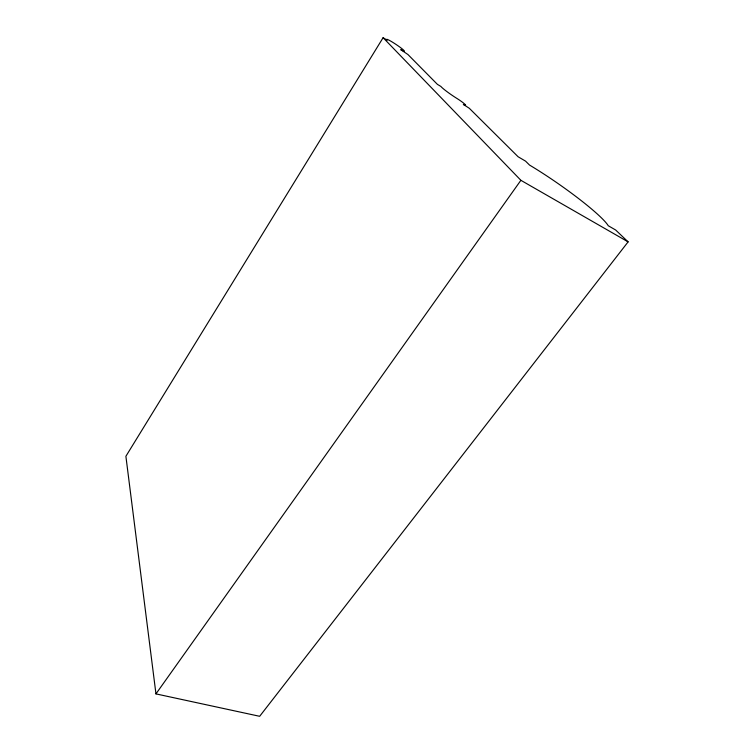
<?xml version="1.0" encoding="UTF-8"?>
<svg xmlns="http://www.w3.org/2000/svg" width="754" height="754" viewBox="0 0 754 754"><rect width="100%" height="100%" fill="white"/><g stroke="black" fill="none" stroke-linecap="round" stroke-linejoin="round"><path stroke-width="1.13" d="M383.107 37.7L125.89 456.283L155.955 693.887L259.659 716.3L628.11 241.874L615.66 230.008L608.261 225.738A67.728 8.105 34.8 0 0 529.525 165.06L525.557 161.139L518.102 156.757L469.28 108.265L463.324 104.42A8.181 0.829 34 0 0 464.869 104.24A8.181 0.829 34 0 0 457.376 98.727A15.853 1.583 34 0 1 452.174 95.343L450.44 94.146A15.853 1.583 34 0 1 440.883 86.446L437.414 84.363L407.942 54.533L400.742 49.641A10.603 0.971 33.7 0 0 403.107 49.66A10.603 0.971 33.7 0 0 391.722 41.706A10.603 0.971 33.7 0 0 387.207 40.198L383.107 37.7L520.882 180.31L628.11 241.874M155.955 693.887L520.882 180.31"/></g></svg>
